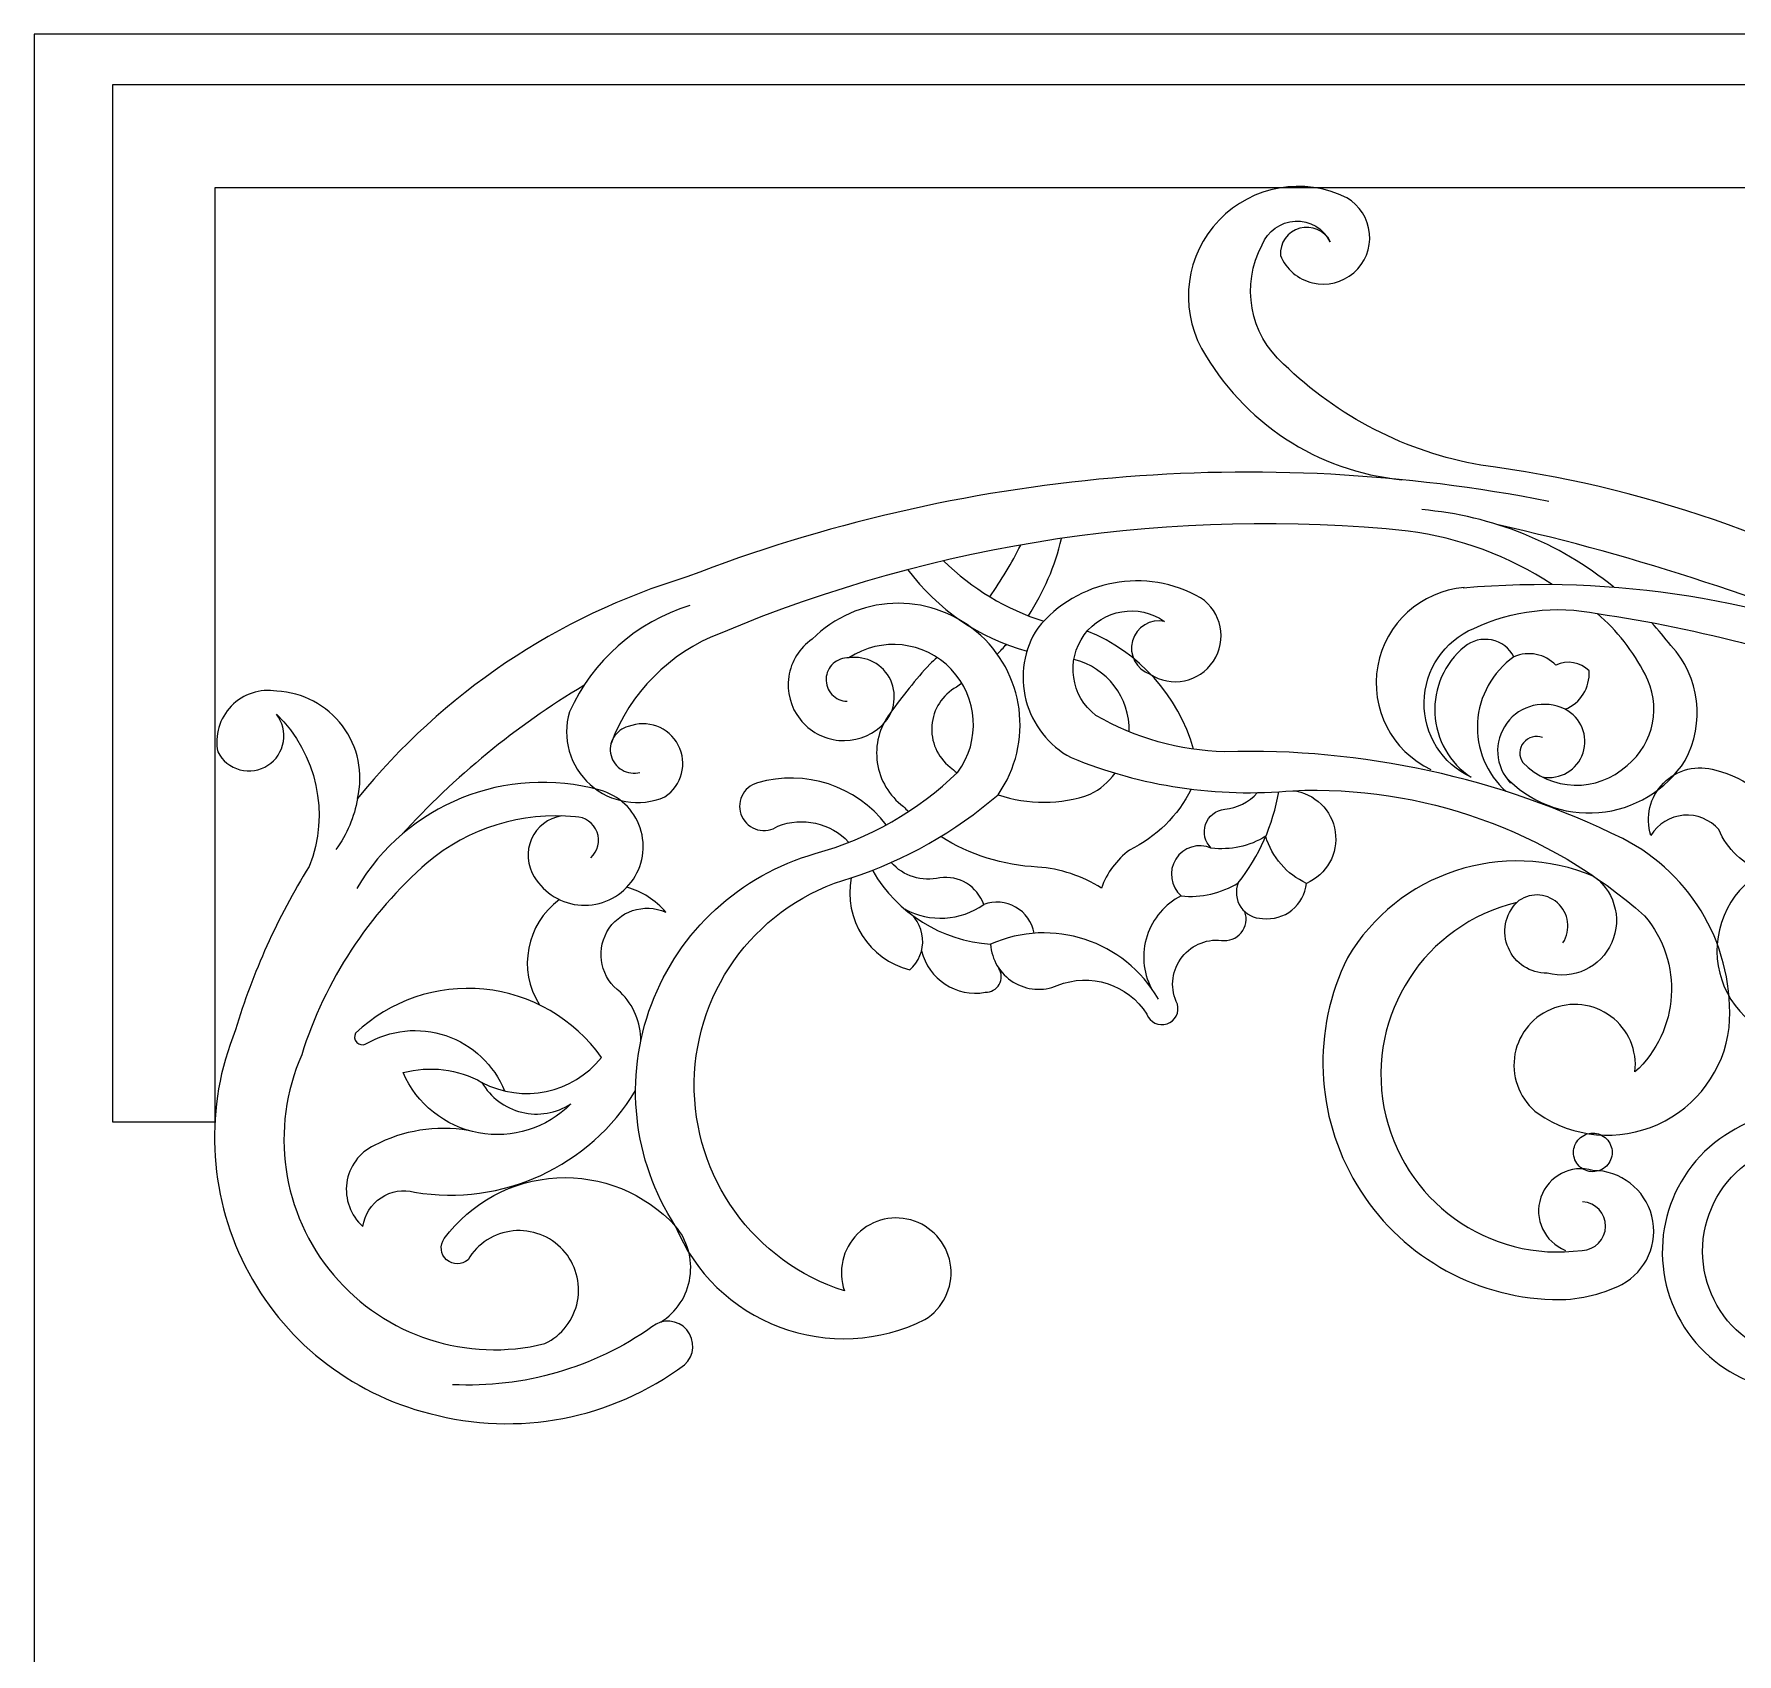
# Model space of a CAD drawing. Header units: millimetres. Extents: x 4332 to 4576, y 144 to 400.
# Drawn here: x 4331.74 to 4374.98, y 224.56 to 265.69 of the extents above; entities that cross this region are included whole.
import ezdxf

# ---------------------------------------------------------------- set-up
doc = ezdxf.new("R2010")
doc.units = ezdxf.units.MM
doc.header["$MEASUREMENT"] = 0
doc.layers.add('SITARA ALL', color=18, linetype='Continuous', true_color=0x000000)

msp = doc.modelspace()

# ---------------------------------------------------------------- linework, layer by layer
at = {"layer": 'SITARA ALL', "lineweight": 9}
for points, knots in [([(4331.736, 265.693), (4331.736, 265.693), (4575.736, 265.693), (4575.736, 265.693), (4575.736, 265.693), (4575.736, 143.693), (4575.736, 143.693), (4575.736, 143.693), (4331.736, 143.693), (4331.736, 143.693), (4331.736, 143.693), (4331.736, 265.693), (4331.736, 265.693)], [0, 0, 0, 0, 0.25, 0.25, 0.25, 0.5, 0.5, 0.5, 0.75, 0.75, 0.75, 1, 1, 1, 1]), ([(4503.177, 261.79), (4503.177, 261.79), (4336.328, 261.79), (4336.328, 261.79), (4336.328, 261.79), (4336.328, 238.062), (4336.328, 238.062), (4336.328, 238.062), (4333.736, 238.062), (4333.736, 238.062), (4333.736, 238.062), (4333.736, 264.416), (4333.736, 264.416), (4333.736, 264.416), (4533.713, 264.416), (4533.713, 264.416)], [0, 0, 0, 0, 0.166667, 0.166667, 0.166667, 0.333333, 0.333333, 0.333333, 0.5, 0.5, 0.5, 0.666667, 0.666667, 0.666667, 1, 1, 1, 1]), ([(4380.811, 250.225), (4380.527, 250.424), (4380.235, 250.61), (4379.936, 250.784), (4376.426, 252.878), (4372.525, 254.226), (4368.472, 254.746), (4366.583, 255.079), (4364.838, 255.975), (4363.467, 257.315), (4362.605, 258.074), (4362.38, 259.328), (4362.924, 260.34), (4363.059, 260.688), (4363.387, 260.925), (4363.76, 260.942), (4364.133, 260.96), (4364.482, 260.756), (4364.649, 260.421), (4364.505, 260.705), (4364.182, 260.848), (4363.875, 260.763), (4363.569, 260.678), (4363.364, 260.39), (4363.386, 260.073), (4363.53, 259.722), (4363.834, 259.463), (4364.204, 259.375), (4364.573, 259.287), (4364.961, 259.383), (4365.248, 259.632), (4365.534, 259.88), (4365.683, 260.252), (4365.648, 260.629), (4365.613, 261.007), (4365.399, 261.345), (4365.071, 261.537), (4363.982, 262.074), (4362.671, 261.846), (4361.829, 260.971), (4360.986, 260.096), (4360.806, 258.778), (4361.384, 257.71), (4362.431, 255.833), (4364.328, 254.589), (4366.467, 254.378)], [0, 0, 0, 0, 0.0625, 0.0625, 0.0625, 0.125, 0.125, 0.125, 0.1875, 0.1875, 0.1875, 0.25, 0.25, 0.25, 0.3125, 0.3125, 0.3125, 0.375, 0.375, 0.375, 0.4375, 0.4375, 0.4375, 0.5, 0.5, 0.5, 0.5625, 0.5625, 0.5625, 0.625, 0.625, 0.625, 0.6875, 0.6875, 0.6875, 0.75, 0.75, 0.75, 0.8125, 0.8125, 0.8125, 0.875, 0.875, 0.875, 1, 1, 1, 1]), ([(4370.199, 253.828), (4362.868, 255.268), (4355.283, 254.604), (4348.315, 251.909), (4345.026, 250.913), (4342.112, 248.954), (4339.951, 246.282), (4339.869, 245.814), (4339.682, 245.372), (4339.403, 244.987)], [0, 0, 0, 0, 0.25, 0.25, 0.25, 0.5, 0.5, 0.5, 1, 1, 1, 1]), ([(4370.285, 251.721), (4369.183, 252.439), (4367.935, 252.901), (4366.631, 253.074), (4360.679, 253.685), (4354.671, 252.792), (4349.155, 250.475), (4347.875, 249.983), (4346.869, 248.968), (4346.39, 247.684)], [0, 0, 0, 0, 0.25, 0.25, 0.25, 0.5, 0.5, 0.5, 1, 1, 1, 1]), ([(4368.029, 251.635), (4371.862, 251.966), (4375.719, 251.348), (4379.257, 249.835), (4375.925, 251.293), (4372.462, 252.43), (4368.914, 253.232)], [0, 0, 0, 0, 0.333333, 0.333333, 0.333333, 1, 1, 1, 1]), ([(4363.702, 246.482), (4366.978, 246.623), (4370.182, 245.482), (4372.632, 243.303), (4373.634, 242.134), (4373.525, 240.379), (4372.39, 239.339), (4372.452, 239.885), (4372.219, 240.423), (4371.778, 240.751), (4371.336, 241.078), (4370.754, 241.147), (4370.249, 240.929), (4369.744, 240.712), (4369.393, 240.243), (4369.327, 239.697), (4369.262, 239.152), (4369.491, 238.612), (4369.93, 238.282), (4370.827, 237.666), (4371.979, 237.563), (4372.971, 238.01), (4373.963, 238.457), (4374.65, 239.388), (4374.783, 240.468), (4374.933, 242.467), (4373.867, 244.359), (4372.078, 245.264), (4368.939, 246.813), (4365.471, 247.571), (4361.973, 247.472), (4360.822, 247.499), (4359.697, 247.815), (4358.701, 248.392), (4358.062, 248.88), (4357.932, 249.79), (4358.406, 250.44), (4358.879, 251.089), (4359.787, 251.24), (4360.446, 250.781), (4360.086, 250.858), (4359.727, 250.642), (4359.629, 250.286), (4359.531, 249.93), (4359.726, 249.56), (4360.076, 249.441), (4360.611, 249.089), (4361.33, 249.235), (4361.684, 249.77), (4362.038, 250.305), (4361.893, 251.024), (4361.359, 251.379), (4359.977, 252.168), (4358.228, 251.843), (4357.223, 250.61), (4356.871, 250.068), (4356.762, 249.405), (4356.924, 248.78), (4357.085, 248.155), (4357.501, 247.626), (4358.07, 247.323), (4359.852, 246.59), (4361.784, 246.301), (4363.702, 246.482), (4364.255, 246.417), (4364.697, 245.988), (4364.778, 245.437), (4364.859, 244.886), (4364.56, 244.348), (4364.049, 244.127)], [0, 0, 0, 0, 0.041667, 0.041667, 0.041667, 0.083333, 0.083333, 0.083333, 0.125, 0.125, 0.125, 0.166667, 0.166667, 0.166667, 0.208333, 0.208333, 0.208333, 0.25, 0.25, 0.25, 0.291667, 0.291667, 0.291667, 0.333333, 0.333333, 0.333333, 0.375, 0.375, 0.375, 0.416667, 0.416667, 0.416667, 0.458333, 0.458333, 0.458333, 0.5, 0.5, 0.5, 0.541667, 0.541667, 0.541667, 0.583333, 0.583333, 0.583333, 0.625, 0.625, 0.625, 0.666667, 0.666667, 0.666667, 0.708333, 0.708333, 0.708333, 0.75, 0.75, 0.75, 0.791667, 0.791667, 0.791667, 0.833333, 0.833333, 0.833333, 0.875, 0.875, 0.875, 0.916667, 0.916667, 0.916667, 1, 1, 1, 1]), ([(4356.216, 246.378), (4357.135, 247.693), (4356.898, 249.49), (4355.667, 250.519), (4354.436, 251.547), (4352.625, 251.466), (4351.495, 250.328), (4351.174, 250.106), (4350.96, 249.763), (4350.902, 249.377), (4350.844, 248.992), (4350.947, 248.6), (4351.188, 248.294), (4351.429, 247.988), (4351.785, 247.795), (4352.173, 247.76), (4352.561, 247.726), (4352.945, 247.853), (4353.237, 248.111), (4353.574, 248.403), (4353.677, 248.882), (4353.489, 249.287), (4353.301, 249.691), (4352.868, 249.922), (4352.428, 249.852)], [0, 0, 0, 0, 0.111111, 0.111111, 0.111111, 0.222222, 0.222222, 0.222222, 0.333333, 0.333333, 0.333333, 0.444444, 0.444444, 0.444444, 0.555556, 0.555556, 0.555556, 0.666667, 0.666667, 0.666667, 0.777778, 0.777778, 0.777778, 1, 1, 1, 1]), ([(4368.05, 251.637), (4366.953, 251.547), (4366.055, 250.734), (4365.857, 249.652), (4365.66, 248.57), (4366.213, 247.491), (4367.207, 247.021)], [0, 0, 0, 0, 0.333333, 0.333333, 0.333333, 1, 1, 1, 1]), ([(4348.389, 251.18), (4347.03, 250.763), (4345.916, 249.782), (4345.332, 248.485), (4345.135, 247.818), (4345.34, 247.098), (4345.859, 246.636), (4346.378, 246.174), (4347.117, 246.052), (4347.756, 246.325), (4348.19, 246.611), (4348.337, 247.178), (4348.096, 247.638), (4347.855, 248.099), (4347.305, 248.302), (4346.823, 248.108), (4346.668, 248.069), (4346.535, 247.97), (4346.453, 247.832), (4346.371, 247.695), (4346.348, 247.531), (4346.388, 247.376), (4346.428, 247.221), (4346.528, 247.089), (4346.667, 247.008), (4346.805, 246.928), (4346.969, 246.905), (4347.123, 246.947)], [0, 0, 0, 0, 0.1, 0.1, 0.1, 0.2, 0.2, 0.2, 0.3, 0.3, 0.3, 0.4, 0.4, 0.4, 0.5, 0.5, 0.5, 0.6, 0.6, 0.6, 0.7, 0.7, 0.7, 0.8, 0.8, 0.8, 1, 1, 1, 1]), ([(4370.04, 246.83), (4370.488, 246.749), (4370.926, 247.009), (4371.07, 247.441), (4371.214, 247.873), (4371.019, 248.344), (4370.613, 248.548), (4371.007, 248.705), (4371.255, 249.1), (4371.223, 249.523), (4371.004, 249.749), (4370.664, 249.807), (4370.383, 249.665), (4370.108, 249.956), (4369.68, 250.042), (4369.315, 249.879), (4369.202, 250.1), (4368.994, 250.258), (4368.75, 250.308), (4368.506, 250.358), (4368.253, 250.295), (4368.061, 250.136), (4367.553, 249.721), (4367.273, 249.09), (4367.307, 248.435), (4367.341, 247.78), (4367.684, 247.181), (4368.232, 246.821), (4367.49, 247.165), (4367.021, 247.915), (4367.035, 248.732), (4367.048, 249.55), (4367.543, 250.282), (4368.296, 250.601), (4369.274, 251.06), (4370.374, 251.193), (4371.433, 250.979), (4374.063, 250.595), (4376.64, 249.909), (4379.112, 248.935), (4381.092, 248.238), (4382.577, 246.572), (4383.044, 244.526), (4383.406, 242.698), (4382.343, 240.887), (4380.572, 240.308), (4378.802, 239.729), (4376.876, 240.567), (4376.088, 242.255), (4376.546, 241.77), (4377.251, 241.61), (4377.874, 241.85), (4378.496, 242.091), (4378.911, 242.683), (4378.924, 243.35), (4378.707, 244.289), (4377.798, 244.897), (4376.848, 244.736), (4375.823, 244.76), (4374.904, 244.111), (4374.586, 243.136), (4374.268, 242.161), (4374.627, 241.094), (4375.47, 240.509), (4376.828, 239.473), (4378.561, 239.062), (4380.239, 239.379), (4381.918, 239.696), (4383.382, 240.709), (4384.269, 242.17), (4385.333, 243.871), (4385.273, 246.042), (4384.114, 247.679), (4383.777, 248.193), (4383.674, 248.825), (4383.827, 249.42), (4383.981, 250.014), (4384.379, 250.516), (4384.923, 250.802)], [0, 0, 0, 0, 0.037037, 0.037037, 0.037037, 0.074074, 0.074074, 0.074074, 0.111111, 0.111111, 0.111111, 0.148148, 0.148148, 0.148148, 0.185185, 0.185185, 0.185185, 0.222222, 0.222222, 0.222222, 0.259259, 0.259259, 0.259259, 0.296296, 0.296296, 0.296296, 0.333333, 0.333333, 0.333333, 0.37037, 0.37037, 0.37037, 0.407407, 0.407407, 0.407407, 0.444444, 0.444444, 0.444444, 0.481481, 0.481481, 0.481481, 0.518519, 0.518519, 0.518519, 0.555556, 0.555556, 0.555556, 0.592593, 0.592593, 0.592593, 0.62963, 0.62963, 0.62963, 0.666667, 0.666667, 0.666667, 0.703704, 0.703704, 0.703704, 0.740741, 0.740741, 0.740741, 0.777778, 0.777778, 0.777778, 0.814815, 0.814815, 0.814815, 0.851852, 0.851852, 0.851852, 0.888889, 0.888889, 0.888889, 0.925926, 0.925926, 0.925926, 1, 1, 1, 1]), ([(4370.042, 247.828), (4369.87, 247.896), (4369.674, 247.844), (4369.559, 247.699), (4369.443, 247.554), (4369.435, 247.351), (4369.54, 247.198), (4370.258, 246.461), (4371.431, 246.426), (4372.19, 247.122), (4372.877, 247.686), (4373.068, 248.656), (4372.645, 249.436), (4372.345, 250.025), (4371.934, 250.549), (4371.433, 250.979)], [0, 0, 0, 0, 0.166667, 0.166667, 0.166667, 0.333333, 0.333333, 0.333333, 0.5, 0.5, 0.5, 0.666667, 0.666667, 0.666667, 1, 1, 1, 1]), ([(4345.873, 244.779), (4346.055, 244.943), (4346.118, 245.202), (4346.032, 245.432), (4345.946, 245.662), (4345.728, 245.815), (4345.483, 245.82), (4344.123, 245.953), (4342.768, 245.533), (4341.723, 244.653), (4340.231, 243.351), (4339.127, 241.665), (4338.532, 239.777), (4337.714, 237.911), (4338.026, 235.745), (4339.339, 234.187), (4340.651, 232.63), (4342.732, 231.953), (4344.709, 232.443), (4345.14, 232.65), (4345.446, 233.049), (4345.536, 233.518), (4345.626, 233.987), (4345.489, 234.47), (4345.166, 234.822), (4344.844, 235.174), (4344.374, 235.353), (4343.899, 235.304), (4343.424, 235.254), (4343, 234.984), (4342.756, 234.573), (4342.603, 234.433), (4342.368, 234.431), (4342.213, 234.569), (4342.057, 234.707), (4342.032, 234.941), (4342.154, 235.11), (4342.828, 236.024), (4343.876, 236.589), (4345.01, 236.652), (4346.144, 236.714), (4347.248, 236.267), (4348.019, 235.432), (4346.937, 237.104), (4346.713, 239.192), (4347.414, 241.055), (4348.115, 242.919), (4349.66, 244.34), (4351.575, 244.885), (4352.937, 245.26), (4354.182, 245.971), (4355.196, 246.955), (4355.78, 247.752), (4355.709, 248.851), (4355.027, 249.564), (4354.344, 250.278), (4353.249, 250.4), (4352.428, 249.852), (4352.281, 249.859), (4352.137, 249.808), (4352.029, 249.709), (4351.92, 249.61), (4351.855, 249.472), (4351.849, 249.326), (4351.843, 249.179), (4351.895, 249.035), (4351.995, 248.927), (4352.095, 248.82), (4352.233, 248.756), (4352.38, 248.751)], [0, 0, 0, 0, 0.041667, 0.041667, 0.041667, 0.083333, 0.083333, 0.083333, 0.125, 0.125, 0.125, 0.166667, 0.166667, 0.166667, 0.208333, 0.208333, 0.208333, 0.25, 0.25, 0.25, 0.291667, 0.291667, 0.291667, 0.333333, 0.333333, 0.333333, 0.375, 0.375, 0.375, 0.416667, 0.416667, 0.416667, 0.458333, 0.458333, 0.458333, 0.5, 0.5, 0.5, 0.541667, 0.541667, 0.541667, 0.583333, 0.583333, 0.583333, 0.625, 0.625, 0.625, 0.666667, 0.666667, 0.666667, 0.708333, 0.708333, 0.708333, 0.75, 0.75, 0.75, 0.791667, 0.791667, 0.791667, 0.833333, 0.833333, 0.833333, 0.875, 0.875, 0.875, 0.916667, 0.916667, 0.916667, 1, 1, 1, 1]), ([(4369.09, 246.854), (4369.697, 246.192), (4370.577, 245.849), (4371.472, 245.926), (4372.368, 246.004), (4373.176, 246.491), (4373.662, 247.247), (4374.18, 248.196), (4374.037, 249.369), (4373.304, 250.165), (4373.148, 250.366), (4372.983, 250.562), (4372.811, 250.749)], [0, 0, 0, 0, 0.2, 0.2, 0.2, 0.4, 0.4, 0.4, 0.6, 0.6, 0.6, 1, 1, 1, 1]), ([(4354.666, 249.864), (4354.606, 249.807), (4354.545, 249.751), (4354.483, 249.696), (4354.125, 249.299), (4353.788, 248.883), (4353.474, 248.45), (4353.202, 248.092), (4353.085, 247.639), (4353.149, 247.194), (4353.213, 246.749), (4353.451, 246.349), (4353.813, 246.081), (4353.855, 246.038), (4353.899, 245.995), (4353.943, 245.953)], [0, 0, 0, 0, 0.166667, 0.166667, 0.166667, 0.333333, 0.333333, 0.333333, 0.5, 0.5, 0.5, 0.666667, 0.666667, 0.666667, 1, 1, 1, 1]), ([(4369.315, 249.879), (4368.77, 249.495), (4368.429, 248.884), (4368.391, 248.218), (4368.352, 247.552), (4368.619, 246.905), (4369.117, 246.461)], [0, 0, 0, 0, 0.333333, 0.333333, 0.333333, 1, 1, 1, 1]), ([(4339.951, 246.282), (4340.105, 246.924), (4339.964, 247.6), (4339.567, 248.128), (4339.17, 248.655), (4338.559, 248.978), (4337.9, 249.007), (4337.476, 249.08), (4337.045, 248.939), (4336.745, 248.63), (4336.446, 248.322), (4336.318, 247.886), (4336.403, 247.465), (4336.518, 247.243), (4336.721, 247.079), (4336.963, 247.014), (4337.205, 246.95), (4337.463, 246.99), (4337.674, 247.126), (4337.885, 247.262), (4338.028, 247.48), (4338.069, 247.727), (4338.111, 247.974), (4338.046, 248.227), (4337.891, 248.423), (4338.924, 247.422), (4339.252, 245.894), (4338.723, 244.556), (4337.918, 243.262), (4337.289, 241.866), (4336.852, 240.406), (4336.062, 238.466), (4336.151, 236.28), (4337.098, 234.411), (4338.044, 232.543), (4339.753, 231.177), (4341.785, 230.668), (4344.017, 230.067), (4346.4, 230.523), (4348.252, 231.906), (4348.511, 232.136), (4348.538, 232.531), (4348.311, 232.794), (4348.085, 233.056), (4347.69, 233.088), (4347.425, 232.865), (4345.95, 231.824), (4344.168, 231.308), (4342.365, 231.4)], [0, 0, 0, 0, 0.058824, 0.058824, 0.058824, 0.117647, 0.117647, 0.117647, 0.176471, 0.176471, 0.176471, 0.235294, 0.235294, 0.235294, 0.294118, 0.294118, 0.294118, 0.352941, 0.352941, 0.352941, 0.411765, 0.411765, 0.411765, 0.470588, 0.470588, 0.470588, 0.529412, 0.529412, 0.529412, 0.588235, 0.588235, 0.588235, 0.647059, 0.647059, 0.647059, 0.705882, 0.705882, 0.705882, 0.764706, 0.764706, 0.764706, 0.823529, 0.823529, 0.823529, 0.882353, 0.882353, 0.882353, 1, 1, 1, 1]), ([(4355.3, 249.206), (4355.254, 249.174), (4355.207, 249.143), (4355.159, 249.113), (4354.801, 248.913), (4354.567, 248.549), (4354.535, 248.141), (4354.502, 247.732), (4354.676, 247.335), (4354.998, 247.082), (4355.056, 247.032), (4355.115, 246.983), (4355.176, 246.936)], [0, 0, 0, 0, 0.2, 0.2, 0.2, 0.4, 0.4, 0.4, 0.6, 0.6, 0.6, 1, 1, 1, 1]), ([(4370.613, 248.548), (4370.099, 248.806), (4369.474, 248.657), (4369.133, 248.194), (4368.791, 247.731), (4368.832, 247.091), (4369.23, 246.676)], [0, 0, 0, 0, 0.333333, 0.333333, 0.333333, 1, 1, 1, 1]), ([(4345.128, 245.842), (4344.792, 245.786), (4344.507, 245.566), (4344.368, 245.255), (4344.23, 244.943), (4344.257, 244.584), (4344.44, 244.297), (4344.693, 243.872), (4345.141, 243.602), (4345.634, 243.574), (4346.128, 243.547), (4346.602, 243.765), (4346.901, 244.159), (4347.201, 244.552), (4347.285, 245.068), (4347.127, 245.536), (4346.968, 246.005), (4346.588, 246.363), (4346.111, 246.494), (4343.723, 247.157), (4341.19, 246.135), (4339.932, 244)], [0, 0, 0, 0, 0.125, 0.125, 0.125, 0.25, 0.25, 0.25, 0.375, 0.375, 0.375, 0.5, 0.5, 0.5, 0.625, 0.625, 0.625, 0.75, 0.75, 0.75, 1, 1, 1, 1]), ([(4353.378, 245.615), (4352.61, 246.609), (4351.314, 247.032), (4350.107, 246.68), (4349.932, 246.632), (4349.786, 246.509), (4349.71, 246.344), (4349.634, 246.179), (4349.634, 245.988), (4349.712, 245.823), (4349.789, 245.659), (4349.935, 245.536), (4350.111, 245.49), (4350.287, 245.443), (4350.475, 245.476), (4350.624, 245.581), (4351.249, 245.825), (4351.96, 245.665), (4352.421, 245.177)], [0, 0, 0, 0, 0.142857, 0.142857, 0.142857, 0.285714, 0.285714, 0.285714, 0.428571, 0.428571, 0.428571, 0.571429, 0.571429, 0.571429, 0.714286, 0.714286, 0.714286, 1, 1, 1, 1]), ([(4352.486, 244.27), (4353.857, 244.717), (4355.125, 245.434), (4356.216, 246.378), (4356.976, 246.12), (4357.801, 246.124), (4358.559, 246.39), (4358.806, 246.52), (4359.02, 246.703), (4359.186, 246.927)], [0, 0, 0, 0, 0.25, 0.25, 0.25, 0.5, 0.5, 0.5, 1, 1, 1, 1]), ([(4375.642, 244.431), (4375.136, 244.612), (4374.729, 244.997), (4374.52, 245.492), (4374.296, 245.75), (4373.962, 245.886), (4373.621, 245.857), (4373.28, 245.828), (4372.974, 245.639), (4372.796, 245.346), (4372.645, 245.813), (4372.768, 246.326), (4373.113, 246.674), (4373.459, 247.023), (4373.972, 247.149), (4374.44, 247.001), (4375.219, 246.816), (4375.874, 246.291), (4376.225, 245.572), (4376.402, 246.152), (4376.778, 246.651), (4377.287, 246.981), (4377.496, 247.066), (4377.736, 247.02), (4377.901, 246.866), (4378.065, 246.711), (4378.125, 246.475), (4378.054, 246.261), (4378.969, 246.665), (4380.039, 246.461), (4380.742, 245.75), (4380.888, 245.574), (4380.873, 245.314), (4380.707, 245.156), (4380.541, 244.999), (4380.28, 244.997), (4380.112, 245.153), (4379.302, 245.645), (4378.253, 245.441), (4377.688, 244.68)], [0, 0, 0, 0, 0.071429, 0.071429, 0.071429, 0.142857, 0.142857, 0.142857, 0.214286, 0.214286, 0.214286, 0.285714, 0.285714, 0.285714, 0.357143, 0.357143, 0.357143, 0.428571, 0.428571, 0.428571, 0.5, 0.5, 0.5, 0.571429, 0.571429, 0.571429, 0.642857, 0.642857, 0.642857, 0.714286, 0.714286, 0.714286, 0.785714, 0.785714, 0.785714, 0.857143, 0.857143, 0.857143, 1, 1, 1, 1]), ([(4361.12, 246.521), (4360.783, 245.847), (4360.232, 245.304), (4359.555, 244.974), (4359.226, 244.729), (4358.978, 244.392), (4358.841, 244.006), (4358.354, 244.318), (4357.798, 244.502), (4357.221, 244.543), (4356.348, 244.585), (4355.5, 244.851), (4354.76, 245.315)], [0, 0, 0, 0, 0.2, 0.2, 0.2, 0.4, 0.4, 0.4, 0.6, 0.6, 0.6, 1, 1, 1, 1]), ([(4361.63, 245.024), (4361.302, 245.166), (4360.92, 245.047), (4360.729, 244.745), (4360.538, 244.443), (4360.596, 244.047), (4360.865, 243.812), (4361.373, 243.755), (4361.884, 243.872), (4362.316, 244.144), (4362.847, 244.816), (4363.2, 245.609), (4363.343, 246.453)], [0, 0, 0, 0, 0.2, 0.2, 0.2, 0.4, 0.4, 0.4, 0.6, 0.6, 0.6, 1, 1, 1, 1]), ([(4362.316, 244.144), (4362.232, 243.939), (4362.257, 243.706), (4362.382, 243.524), (4362.506, 243.341), (4362.714, 243.234), (4362.935, 243.237), (4363.201, 243.207), (4363.469, 243.283), (4363.678, 243.45), (4363.887, 243.618), (4364.021, 243.86), (4364.049, 244.127), (4363.548, 244.357), (4363.17, 244.794), (4363.013, 245.323), (4362.599, 245.07), (4362.111, 244.964), (4361.63, 245.024), (4361.469, 245.18), (4361.413, 245.415), (4361.486, 245.626), (4361.559, 245.838), (4361.749, 245.988), (4361.971, 246.011), (4362.291, 246.041), (4362.587, 246.191), (4362.799, 246.431)], [0, 0, 0, 0, 0.1, 0.1, 0.1, 0.2, 0.2, 0.2, 0.3, 0.3, 0.3, 0.4, 0.4, 0.4, 0.5, 0.5, 0.5, 0.6, 0.6, 0.6, 0.7, 0.7, 0.7, 0.8, 0.8, 0.8, 1, 1, 1, 1]), ([(4371.348, 244.304), (4369.036, 245.278), (4366.363, 244.397), (4365.088, 242.237), (4364.181, 240.402), (4364.269, 238.233), (4365.323, 236.478), (4366.377, 234.723), (4368.249, 233.624), (4370.295, 233.562), (4370.904, 233.542), (4371.508, 233.672), (4372.054, 233.942), (4372.677, 234.277), (4372.992, 234.992), (4372.818, 235.677), (4372.644, 236.362), (4372.027, 236.841), (4371.319, 236.838), (4370.768, 237.001), (4370.187, 236.701), (4370, 236.157), (4369.814, 235.613), (4370.089, 235.02), (4370.624, 234.811)], [0, 0, 0, 0, 0.111111, 0.111111, 0.111111, 0.222222, 0.222222, 0.222222, 0.333333, 0.333333, 0.333333, 0.444444, 0.444444, 0.444444, 0.555556, 0.555556, 0.555556, 0.666667, 0.666667, 0.666667, 0.777778, 0.777778, 0.777778, 1, 1, 1, 1]), ([(4353.032, 244.444), (4353.663, 243.368), (4354.782, 242.672), (4356.026, 242.583), (4356.051, 242.188), (4356.266, 241.83), (4356.602, 241.622), (4356.939, 241.414), (4357.355, 241.381), (4357.72, 241.535), (4358.554, 241.875), (4359.513, 241.569), (4359.996, 240.808), (4360.072, 240.602), (4360.297, 240.493), (4360.506, 240.562), (4360.715, 240.63), (4360.832, 240.852), (4360.77, 241.063), (4360.585, 241.428), (4360.615, 241.866), (4360.848, 242.204), (4361.08, 242.541), (4361.479, 242.725), (4361.886, 242.682), (4362.077, 242.653), (4362.269, 242.726), (4362.391, 242.875), (4362.514, 243.024), (4362.549, 243.227), (4362.483, 243.408)], [0, 0, 0, 0, 0.090909, 0.090909, 0.090909, 0.181818, 0.181818, 0.181818, 0.272727, 0.272727, 0.272727, 0.363636, 0.363636, 0.363636, 0.454545, 0.454545, 0.454545, 0.545455, 0.545455, 0.545455, 0.636364, 0.636364, 0.636364, 0.727273, 0.727273, 0.727273, 0.818182, 0.818182, 0.818182, 1, 1, 1, 1]), ([(4357.129, 242.861), (4357.08, 243.141), (4356.909, 243.385), (4356.663, 243.526), (4356.416, 243.667), (4356.12, 243.692), (4355.853, 243.592), (4355.69, 244.055), (4355.224, 244.338), (4354.738, 244.27), (4354.286, 244.16), (4353.81, 244.31), (4353.501, 244.658)], [0, 0, 0, 0, 0.2, 0.2, 0.2, 0.4, 0.4, 0.4, 0.6, 0.6, 0.6, 1, 1, 1, 1]), ([(4371.267, 244.36), (4371.851, 243.995), (4372.078, 243.256), (4371.801, 242.626), (4371.523, 241.996), (4370.824, 241.665), (4370.161, 241.85), (4369.733, 241.843), (4369.343, 242.096), (4369.174, 242.489), (4369.005, 242.882), (4369.089, 243.339), (4369.387, 243.645), (4367.056, 243.083), (4365.573, 240.797), (4366.016, 238.44), (4366.46, 236.083), (4368.668, 234.486), (4371.045, 234.811), (4371.375, 234.821), (4371.639, 235.089), (4371.643, 235.42), (4371.647, 235.75), (4371.391, 236.026), (4371.061, 236.045)], [0, 0, 0, 0, 0.111111, 0.111111, 0.111111, 0.222222, 0.222222, 0.222222, 0.333333, 0.333333, 0.333333, 0.444444, 0.444444, 0.444444, 0.555556, 0.555556, 0.555556, 0.666667, 0.666667, 0.666667, 0.777778, 0.777778, 0.777778, 1, 1, 1, 1]), ([(4347.144, 240.124), (4347.146, 240.59), (4346.961, 241.036), (4346.63, 241.363), (4346.138, 241.711), (4345.99, 242.375), (4346.285, 242.899), (4346.581, 243.423), (4347.226, 243.639), (4347.778, 243.4), (4347.519, 243.704), (4347.176, 243.924), (4346.792, 244.03)], [0, 0, 0, 0, 0.2, 0.2, 0.2, 0.4, 0.4, 0.4, 0.6, 0.6, 0.6, 1, 1, 1, 1]), ([(4347.65, 232.987), (4348.051, 233.241), (4348.322, 233.656), (4348.393, 234.125), (4348.464, 234.595), (4348.327, 235.072), (4348.019, 235.432), (4348.508, 234.244), (4349.468, 233.313), (4350.671, 232.862), (4351.875, 232.411), (4353.211, 232.48), (4354.36, 233.054), (4354.817, 233.336), (4355.071, 233.854), (4355.014, 234.387), (4354.958, 234.92), (4354.6, 235.373), (4354.095, 235.552), (4353.589, 235.731), (4353.026, 235.605), (4352.647, 235.226), (4352.267, 234.847), (4352.138, 234.285), (4352.316, 233.779), (4350.013, 234.512), (4348.463, 236.671), (4348.501, 239.087), (4348.54, 241.504), (4350.161, 243.61), (4352.486, 244.27), (4352.287, 243.219), (4352.937, 242.196), (4353.973, 241.932), (4354.203, 242.132), (4354.325, 242.43), (4354.3, 242.734), (4354.276, 243.038), (4354.108, 243.312), (4353.849, 243.472), (4354.486, 243.13), (4355.262, 243.176), (4355.853, 243.592)], [0, 0, 0, 0, 0.066667, 0.066667, 0.066667, 0.133333, 0.133333, 0.133333, 0.2, 0.2, 0.2, 0.266667, 0.266667, 0.266667, 0.333333, 0.333333, 0.333333, 0.4, 0.4, 0.4, 0.466667, 0.466667, 0.466667, 0.533333, 0.533333, 0.533333, 0.6, 0.6, 0.6, 0.666667, 0.666667, 0.666667, 0.733333, 0.733333, 0.733333, 0.8, 0.8, 0.8, 0.866667, 0.866667, 0.866667, 1, 1, 1, 1]), ([(4370.56, 242.618), (4370.772, 242.946), (4370.712, 243.38), (4370.418, 243.638), (4370.123, 243.896), (4369.685, 243.899), (4369.387, 243.645)], [0, 0, 0, 0, 0.333333, 0.333333, 0.333333, 1, 1, 1, 1]), ([(4360.865, 243.812), (4360.453, 243.602), (4360.141, 243.237), (4359.999, 242.797), (4359.857, 242.356), (4359.895, 241.88), (4360.106, 241.468)], [0, 0, 0, 0, 0.333333, 0.333333, 0.333333, 1, 1, 1, 1]), ([(4354.273, 242.416), (4354.45, 241.692), (4355.158, 241.23), (4355.892, 241.362), (4356.037, 241.359), (4356.173, 241.436), (4356.245, 241.563), (4356.317, 241.689), (4356.315, 241.845), (4356.238, 241.969)], [0, 0, 0, 0, 0.25, 0.25, 0.25, 0.5, 0.5, 0.5, 1, 1, 1, 1]), ([(4343.109, 239.076), (4343.327, 238.695), (4343.692, 238.42), (4344.119, 238.316), (4344.546, 238.212), (4344.997, 238.289), (4345.366, 238.528), (4344.757, 237.909), (4343.879, 237.633), (4343.026, 237.793), (4342.172, 237.952), (4341.454, 238.527), (4341.11, 239.325), (4341.783, 239.503), (4342.5, 239.414), (4343.109, 239.076), (4344.141, 238.528), (4345.417, 238.794), (4346.143, 239.71), (4345.446, 240.693), (4344.359, 241.324), (4343.161, 241.442), (4341.963, 241.56), (4340.774, 241.152), (4339.9, 240.324), (4339.858, 240.249), (4339.87, 240.155), (4339.93, 240.092), (4339.989, 240.03), (4340.083, 240.013), (4340.16, 240.051), (4340.775, 240.414), (4341.519, 240.491), (4342.196, 240.262), (4342.872, 240.033), (4343.416, 239.521), (4343.685, 238.859)], [0, 0, 0, 0, 0.076923, 0.076923, 0.076923, 0.153846, 0.153846, 0.153846, 0.230769, 0.230769, 0.230769, 0.307692, 0.307692, 0.307692, 0.384615, 0.384615, 0.384615, 0.461538, 0.461538, 0.461538, 0.538462, 0.538462, 0.538462, 0.615385, 0.615385, 0.615385, 0.692308, 0.692308, 0.692308, 0.769231, 0.769231, 0.769231, 0.846154, 0.846154, 0.846154, 1, 1, 1, 1]), ([(4342.759, 237.857), (4341.943, 237.991), (4341.107, 237.857), (4340.374, 237.474), (4339.997, 237.295), (4339.735, 236.938), (4339.677, 236.525), (4339.619, 236.111), (4339.773, 235.696), (4340.087, 235.42), (4340.131, 235.718), (4340.299, 235.982), (4340.549, 236.148), (4340.8, 236.314), (4341.109, 236.365), (4341.4, 236.289), (4343.623, 235.917), (4345.846, 236.937), (4347.012, 238.866)], [0, 0, 0, 0, 0.142857, 0.142857, 0.142857, 0.285714, 0.285714, 0.285714, 0.428571, 0.428571, 0.428571, 0.571429, 0.571429, 0.571429, 0.714286, 0.714286, 0.714286, 1, 1, 1, 1]), ([(4379.08, 236.065), (4379.307, 236.282), (4379.399, 236.604), (4379.32, 236.909), (4379.242, 237.213), (4379.005, 237.451), (4378.701, 237.531), (4378.397, 237.611), (4378.074, 237.521), (4377.856, 237.294), (4377.638, 237.068), (4377.559, 236.742), (4377.65, 236.441), (4377.816, 235.958), (4378.228, 235.601), (4378.731, 235.507), (4379.233, 235.414), (4379.746, 235.597), (4380.075, 235.988), (4380.404, 236.379), (4380.498, 236.916), (4380.32, 237.395), (4380.142, 237.873), (4379.721, 238.22), (4379.216, 238.301), (4377.641, 238.826), (4375.911, 238.584), (4374.542, 237.643), (4373.08, 236.574), (4372.654, 234.58), (4373.553, 233.009), (4374.453, 231.437), (4376.386, 230.791), (4378.048, 231.509), (4378.448, 231.658), (4378.717, 232.034), (4378.729, 232.46), (4378.741, 232.886), (4378.495, 233.277), (4378.105, 233.449)], [0, 0, 0, 0, 0.071429, 0.071429, 0.071429, 0.142857, 0.142857, 0.142857, 0.214286, 0.214286, 0.214286, 0.285714, 0.285714, 0.285714, 0.357143, 0.357143, 0.357143, 0.428571, 0.428571, 0.428571, 0.5, 0.5, 0.5, 0.571429, 0.571429, 0.571429, 0.642857, 0.642857, 0.642857, 0.714286, 0.714286, 0.714286, 0.785714, 0.785714, 0.785714, 0.857143, 0.857143, 0.857143, 1, 1, 1, 1]), ([(4371.809, 237.298), (4371.809, 237.428), (4371.757, 237.552), (4371.665, 237.644), (4371.573, 237.736), (4371.449, 237.788), (4371.319, 237.788), (4371.189, 237.788), (4371.064, 237.736), (4370.972, 237.644), (4370.88, 237.552), (4370.829, 237.428), (4370.829, 237.298), (4370.829, 237.168), (4370.881, 237.043), (4370.973, 236.951), (4371.065, 236.859), (4371.189, 236.807), (4371.319, 236.807), (4371.449, 236.808), (4371.574, 236.859), (4371.666, 236.951), (4371.758, 237.043), (4371.809, 237.168), (4371.809, 237.298)], [0, 0, 0, 0, 0.125, 0.125, 0.125, 0.25, 0.25, 0.25, 0.375, 0.375, 0.375, 0.5, 0.5, 0.5, 0.625, 0.625, 0.625, 0.75, 0.75, 0.75, 0.875, 0.875, 0.875, 1, 1, 1, 1]), ([(4378.316, 233.313), (4378.151, 233.461), (4377.933, 233.534), (4377.713, 233.515), (4377.492, 233.497), (4377.289, 233.389), (4377.151, 233.216), (4377.013, 233.043), (4376.953, 232.821), (4376.984, 232.602), (4377.015, 232.383), (4377.134, 232.187), (4377.315, 232.059), (4376.46, 231.921), (4375.59, 232.191), (4374.963, 232.789), (4374.337, 233.387), (4374.027, 234.244), (4374.125, 235.104), (4374.223, 235.964), (4374.719, 236.73), (4375.463, 237.171), (4376.208, 237.613), (4377.117, 237.68), (4377.919, 237.353)], [0, 0, 0, 0, 0.111111, 0.111111, 0.111111, 0.222222, 0.222222, 0.222222, 0.333333, 0.333333, 0.333333, 0.444444, 0.444444, 0.444444, 0.555556, 0.555556, 0.555556, 0.666667, 0.666667, 0.666667, 0.777778, 0.777778, 0.777778, 1, 1, 1, 1])]:
    msp.add_open_spline(points, degree=3, knots=knots, dxfattribs=at)
for points in [[(4371.849, 251.652), (4370.457, 252.779), (4368.762, 253.463), (4366.978, 253.618)], [(4356.006, 251.405), (4356.3, 251.823), (4356.563, 252.262), (4356.79, 252.719)], [(4356.985, 250.922), (4357.378, 251.523), (4357.663, 252.187), (4357.827, 252.886)], [(4354.831, 252.317), (4355.547, 251.613), (4356.419, 251.088), (4357.376, 250.784)], [(4353.927, 252.093), (4354.676, 251.085), (4355.74, 250.357), (4356.951, 250.025)], [(4361.181, 247.537), (4360.788, 248.897), (4359.794, 250.002), (4358.481, 250.535)], [(4356.196, 249.949), (4356.275, 250.029), (4356.353, 250.112), (4356.429, 250.196)], [(4359.547, 247.977), (4359.568, 248.843), (4358.983, 249.607), (4358.141, 249.811)], [(4345.696, 249.151), (4343.974, 248.12), (4342.414, 246.842), (4341.065, 245.358)], [(4345.077, 243.717), (4344.232, 243.096), (4344.011, 241.93), (4344.571, 241.044)], [(4360.286, 241.189), (4359.432, 242.677), (4357.594, 243.28), (4356.026, 242.583)]]:
    msp.add_open_spline(points, degree=3, dxfattribs=at)

doc.saveas('drawing.dxf')
